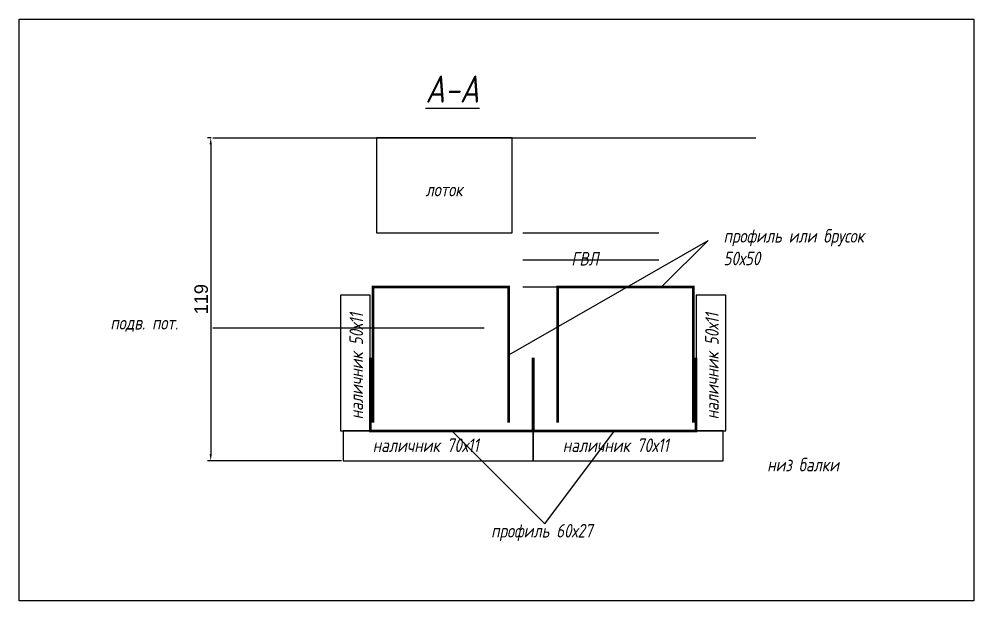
# Model space of a CAD drawing. Header units: millimetres. Extents: x -46731 to -19574, y -35129 to 2508.
# Drawn here: x -37556.8 to -37205.1, y -19690.1 to -19475.7 of the extents above; entities that cross this region are included whole.
import ezdxf

# ---------------------------------------------------------------- set-up
doc = ezdxf.new("R2010")
doc.units = ezdxf.units.MM
doc.header["$PDMODE"] = 34
doc.header["$PDSIZE"] = 25
doc.layers.get('Defpoints').update_dxf_attribs({"color": 254})
doc.layers.add('100 noprint', color=1, linetype='Continuous', plot=False)
doc.styles.get("Standard").update_dxf_attribs({"font": ''})
doc.styles.add('ГОСТ-ISOCPEUR', font='isocpeui.ttf', dxfattribs={"width": 0.8})
doc.styles.get('Standard').set_extended_font_data('Ubuntu')
doc.dimstyles.new('ISO-25', dxfattribs={"dimtxt": 2.5, "dimasz": 2.5, "dimexe": 1.25, "dimexo": 0.625, "dimtad": 1, "dimtxsty": 'Standard', "dimcen": 2.5, "dimadec": 0, "dimazin": 0, "dimtfac": 1, "dimtmove": 0, "dimatfit": 3, "dimfxl": 1, "dimarcsym": 0})

# ---------------------------------------------------------------- blocks, each defined once
blk = doc.blocks.new('*D67')
at = {"color": 0, "lineweight": -2, "transparency": 16777216}
for p, q in [((-37486.1, -19519.43), (-37487.48, -19519.43)), ((-37486.23, -19521.93), (-37486.23, -19635.93)), ((-37438.1, -19638.43), (-37487.48, -19638.43))]:
    blk.add_line(p, q, dxfattribs=at)
for points in [[(-37486.64, -19521.93), (-37485.81, -19521.93), (-37486.23, -19519.43)], [(-37486.64, -19635.93), (-37485.81, -19635.93), (-37486.23, -19638.43)]]:
    blk.add_solid(points, dxfattribs=at)
at = {"layer": 'Defpoints', "color": 0, "lineweight": -2, "transparency": 16777216}
for p in [(-37485.47, -19519.43), (-37486.23, -19638.43), (-37437.47, -19638.43)]:
    blk.add_point(p, dxfattribs=at)
at = {"color": 0, "transparency": 16777216, "insert": (-37489.73, -19578.93), "char_height": 5, "attachment_point": 5, "rotation": 90}
blk.add_mtext('119', dxfattribs=at)

msp = doc.modelspace()

# ---------------------------------------------------------------- linework, layer by layer
for p, q in [((-37485.471, -19519.435), (-37285.471, -19519.435)), ((-37371.223, -19554.435), (-37321.223, -19554.435)), ((-37376.471, -19599.435), (-37303.05, -19557.32)), ((-37303.05, -19557.32), (-37320.165, -19574.435)), ((-37371.223, -19564.435), (-37321.223, -19564.435)), ((-37371.223, -19574.435), (-37321.223, -19574.435)), ((-37485.471, -19589.435), (-37385.471, -19589.435)), ((-37397.471, -19627.435), (-37363.17, -19661.736)), ((-37363.17, -19661.736), (-37337.471, -19627.435))]:
    msp.add_line(p, q)
for points in [[(-37425.188, -19554.435), (-37375.188, -19554.435), (-37375.188, -19519.435), (-37425.188, -19519.435)], [(-37427.471, -19627.435), (-37427.471, -19577.435), (-37438.471, -19577.435), (-37438.471, -19627.435)], [(-37296.471, -19627.435), (-37296.471, -19577.435), (-37307.471, -19577.435), (-37307.471, -19627.435)], [(-37437.471, -19638.435), (-37367.471, -19638.435), (-37367.471, -19627.435), (-37437.471, -19627.435)], [(-37367.471, -19638.435), (-37297.471, -19638.435), (-37297.471, -19627.435), (-37367.471, -19627.435)]]:
    msp.add_lwpolyline(points, close=True)
at = {"color": 5, "const_width": 1}
for points in [[(-37426.471, -19624.435), (-37426.471, -19574.435), (-37376.471, -19574.435), (-37376.471, -19624.435)], [(-37308.471, -19624.435), (-37308.471, -19574.435), (-37358.471, -19574.435), (-37358.471, -19624.435)], [(-37367.471, -19600.435), (-37367.471, -19627.435), (-37427.471, -19627.435), (-37427.471, -19600.435)], [(-37307.471, -19600.435), (-37307.471, -19627.435), (-37367.471, -19627.435), (-37367.471, -19600.435)]]:
    msp.add_lwpolyline(points, dxfattribs=at)
at = {"layer": '100 noprint', "lineweight": -2}
msp.add_lwpolyline([(-37556.813, -19475.747), (-37205.136, -19475.747), (-37205.136, -19690.079), (-37556.813, -19690.079)], close=True, dxfattribs=at)

# ---------------------------------------------------------------- texts
at = {"attachment_point": 1, "style": 'ГОСТ-ISOCPEUR'}
for s, width, insert, char_height in [('{\\LА-А}', 27.17194, (-37407.133, -19496.508), 10), ('лоток', 27.17194, (-37407.133, -19536.05), 5), ('профиль или брусок 50х50', 62.48471, (-37297.346, -19553.093), 5), ('ГВЛ', 27.17194, (-37353.418, -19561.532), 5), ('подв. пот.', 43.84612, (-37523.213, -19585.118), 5), ('наличник 70х11', 51.54535, (-37426.561, -19630.242), 5), ('наличник 70х11', 51.54535, (-37356.561, -19630.242), 5), ('низ балки', 43.84612, (-37281.269, -19637.367), 5), ('профиль 60х27', 62.48471, (-37382.974, -19661.736), 5)]:
    msp.add_mtext_dynamic_manual_height_columns(s, width=width, gutter_width=12.5, heights=[0], dxfattribs=dict(at, insert=insert, char_height=char_height))
at = {"char_height": 5, "attachment_point": 1, "rotation": 90, "style": 'ГОСТ-ISOCPEUR'}
for insert in [(-37435.128, -19623.199), (-37304.128, -19623.199)]:
    msp.add_mtext_dynamic_manual_height_columns('наличник 50х11', width=51.54535, gutter_width=12.5, heights=[0], dxfattribs=dict(at, insert=insert))

# ---------------------------------------------------------------- dimensions: what is measured, and where the dimension line sits
dim = msp.add_linear_dim(base=(-37486.225, -19638.435), p1=(-37485.471, -19519.435), p2=(-37437.471, -19638.435), angle=90, dimstyle='ISO-25', override={"dimtxt": 5, "dimgap": 1})
dim.commit()
dim.dimension.update_dxf_attribs({"geometry": '*D67', "text_midpoint": (-37489.725, -19578.935)})

doc.saveas('drawing.dxf')
